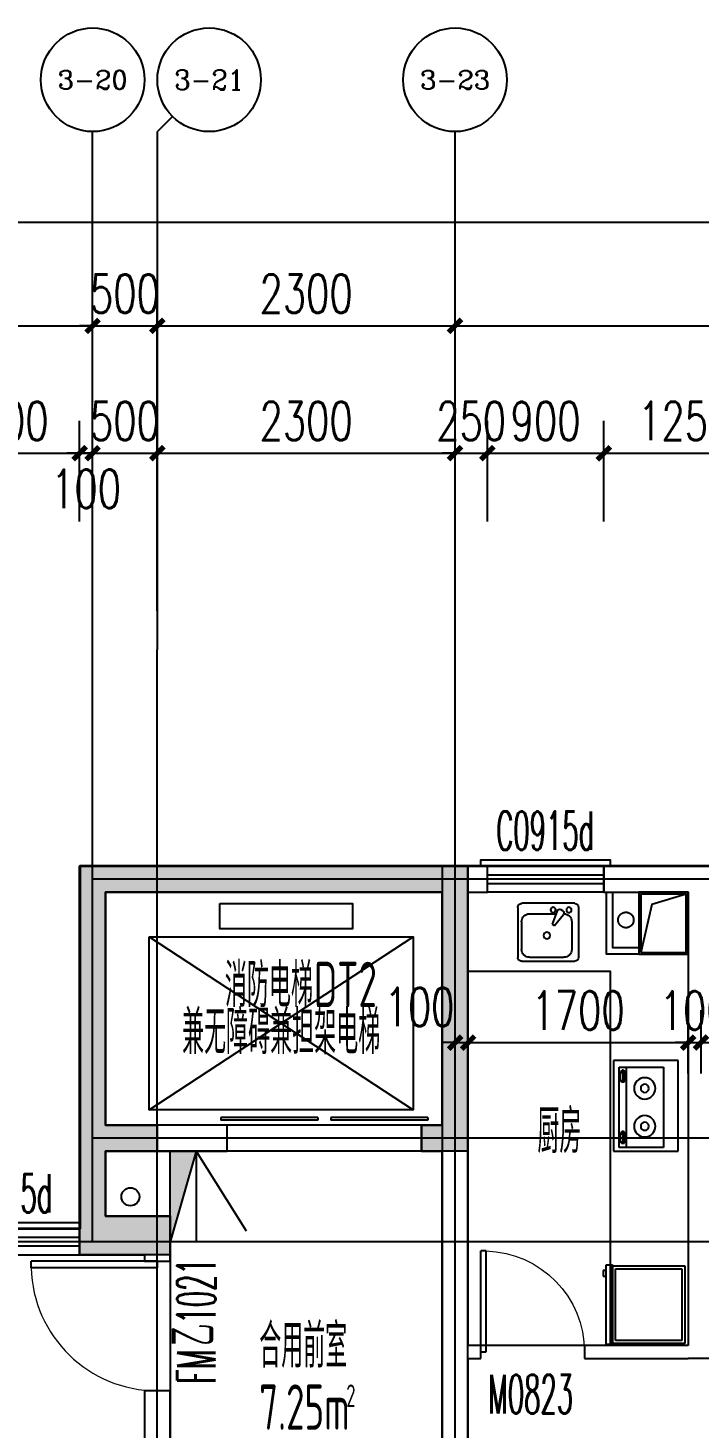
# Model space of a CAD drawing. Extents: x -59851 to 653804, y -249523 to 437614.
# Drawn here: x -8913 to -3729, y -34531 to -23723 of the extents above; entities that cross this region are included whole.
import ezdxf
from ezdxf.enums import TextEntityAlignment as Align

# ---------------------------------------------------------------- set-up
doc = ezdxf.new("R2010")
doc.units = 0
doc.header["$LTSCALE"] = 1000
doc.header["$MEASUREMENT"] = 0
doc.linetypes.add('CONTINOUS', pattern=[0])
doc.linetypes.add('PS', pattern=[3200, 1500, -200, 1500])
for name, color, linetype in [('-消防立管', 1, 'Continuous'), ('A-EVTR', 5, 'Continuous'), ('A-Lvtry（卫生间）', 5, 'Continuous'), ('A-Lvtry（厨房）', 5, 'CONTINOUS'), ('A-烟气道', 105, 'Continuous'), ('A-第三道尺寸线', 105, 'Continuous'), ('A-线脚看线', 9, 'Continuous'), ('AXIS', 3, 'Continuous'), ('AXIS_TEXT', 7, 'Continuous'), ('DOOR_FIRE', 4, 'Continuous'), ('DOOR_FIRE_TEXT', 7, 'Continuous'), ('DOTE', 16, 'Continuous'), ('PS', 6, 'PS'), ('PUB_HATCH', 8, 'Continuous'), ('PUB_TEXT', 7, 'Continuous'), ('WALL', 2, 'Continuous'), ('WINDOW', 4, 'Continuous'), ('WINDOW_TEXT', 7, 'Continuous'), ('剪力墙', 6, 'Continuous')]:
    doc.layers.add(name, color=color, linetype=linetype)
doc.layers.add('33计全面积外廓线', color=21, linetype='Continuous', lineweight=35)
doc.layers.add('A-area(算全面积)', color=21, linetype='Continuous', plot=False)
doc.styles.add('_TCH_AXIS', font='COMPLEX', dxfattribs={"bigfont": 'GBCBIG'})
doc.styles.add('_TCH_DIM_T3', font='SIMPLEX.shx', dxfattribs={"width": 0.705882, "bigfont": 'GBCBIG.shx'})
doc.styles.add('_TCH_WINDOW', font='SIMPLEX.shx', dxfattribs={"width": 0.7, "height": 3.5, "bigfont": 'GBCBIG.shx'})
doc.styles.add('COMPLEX', font='COMPLEX')
doc.styles.get("Standard").update_dxf_attribs({"font": 'gbenor.shx', "width": 0.7, "bigfont": 'gbcbig.shx'})
doc.dimstyles.new('_TCH_ARCH&&100', dxfattribs={"dimtxt": 297.5, "dimasz": 100, "dimexe": 250, "dimexo": 300, "dimgap": 100, "dimtad": 1, "dimdec": 0, "dimzin": 0, "dimdsep": 46, "dimtxsty": '_TCH_DIM_T3', "dimblk": 'ARCHTICK', "dimcen": 0.09, "dimclrt": 7, "dimazin": 2, "dimtfac": 1, "dimtdec": 0, "dimtix": 1, "dimtmove": 2, "dimatfit": 3, "dimfxl": 0, "dimtolj": 1, "dimtzin": 0, "dimarcsym": 0})

# ---------------------------------------------------------------- blocks, each defined once
blk = doc.blocks.new('zhouxianssceng0329')
at = {"layer": 'DOTE'}
for p, q in [((-8414, 151898), (-8414, 156469)), ((-7914, 148798), (-7914, 156469)), ((-5614, 148798), (-5614, 156469)), ((5501, 154698), (-8414, 154698)), ((5501, 152698), (-8414, 152698)), ((5501, 151898), (-20014, 151898))]:
    blk.add_line(p, q, dxfattribs=at)
blk = doc.blocks.new('1417jianliqiang0329')
at = {"layer": 'PUB_HATCH'}
blk.add_hatch(color=256, dxfattribs=at).paths.add_polyline_path([(-8014, 47527), (-8514, 47527), (-8514, 50527), (-5514, 50527), (-5514, 48327), (-5874, 48327), (-5874, 48527), (-5714, 48527), (-5714, 50327), (-8314, 50327), (-8314, 48527), (-7914, 48527), (-7914, 48327), (-8314, 48327), (-8314, 47827), (-7814, 47827), (-7814, 47527)])
at = {"layer": '剪力墙'}
blk.add_lwpolyline([(-8014, 47527), (-8014, 47527), (-8514, 47527), (-8514, 50527), (-5514, 50527), (-5514, 48327), (-5874, 48327), (-5874, 48527), (-5714, 48527), (-5714, 50327), (-8314, 50327), (-8314, 48527), (-7914, 48527), (-7914, 48327), (-8314, 48327), (-8314, 47827), (-7814, 47827), (-7814, 47527), (-7814, 47527)], close=True, dxfattribs=at)
blk = doc.blocks.new('zt1')
at = {"layer": 'A-Lvtry（卫生间）', "linetype": 'Continuous'}
for p, q in [((-700, 0), (0, 0)), ((-700, -500), (-700, 0)), ((0, 0), (0, -500)), ((0, -500), (-700, -500))]:
    blk.add_line(p, q, dxfattribs=at)
at = {"layer": 'A-Lvtry（卫生间）'}
for p, q in [((-673, -113), (-673, -456)), ((-51, -113), (-673, -113)), ((-51, -456), (-51, -113)), ((-673, -400), (-51, -400)), ((-641, -422), (-641, -434)), ((-566, -432), (-630, -432)), ((-630, -432), (-630, -448)), ((-566, -448), (-566, -432)), ((-549, -423), (-549, -434)), ((-168, -422), (-168, -434)), ((-157, -432), (-157, -448)), ((-93, -432), (-157, -432)), ((-93, -448), (-93, -432)), ((-76, -423), (-76, -434)), ((-673, -456), (-51, -456)), ((-630, -448), (-566, -448)), ((-157, -448), (-93, -448))]:
    blk.add_line(p, q, dxfattribs=at)
for points in [[(-549, -423, 0.259034), (-551, -420, 0.076276), (-563, -415, 0.036515), (-576, -412, 0.026615), (-595, -411, 0.026615), (-614, -412, 0.036515), (-627, -415, 0.076276), (-639, -420, 0.259034), (-641, -423, 0.078462), (-641, -424, 0.056762)], [(-549, -434, 0.259034), (-551, -430, 0.076276), (-563, -425, 0.036515), (-576, -423, 0.026615), (-595, -422, 0.026615), (-614, -423, 0.036515), (-627, -425, 0.076276), (-639, -430, 0.259034), (-641, -434, 0.259034), (-639, -437, 0.056762), (-630, -441, 0.036515)], [(-76, -423, 0.259034), (-78, -420, 0.076276), (-90, -415, 0.036515), (-103, -412, 0.026615), (-122, -411, 0.026615), (-141, -412, 0.036515), (-154, -415, 0.076276), (-166, -420, 0.259034), (-168, -423, 0.078462), (-168, -424, 0.056762)], [(-76, -434, 0.259034), (-78, -430, 0.076276), (-90, -425, 0.036515), (-103, -423, 0.026615), (-122, -422, 0.026615), (-141, -423, 0.036515), (-154, -425, 0.076276), (-166, -430, 0.259034), (-168, -434, 0.259034), (-166, -437, 0.056762), (-157, -441, 0.036515)], [(-566, -443, 0.008736), (-563, -442, 0.076276), (-551, -437, 0.259034), (-549, -434, 0.259034)], [(-93, -443, 0.008736), (-90, -442, 0.076276), (-78, -437, 0.259034), (-76, -434, 0.259034)]]:
    blk.add_lwpolyline(points, format="xyb", dxfattribs=at)
at = {"layer": 'A-Lvtry（卫生间）', "linetype": 'Continuous'}
for centre, radius in [((-508, -259), 82.5), ((-216, -259), 82.5), ((-508, -259), 31.6), ((-216, -259), 31.6)]:
    blk.add_circle(centre, radius, dxfattribs=at)
at = {"layer": 'A-Lvtry（卫生间）', "width": 0.8, "flags": 9}
for tag in ['YSIZE', 'XSIZE']:
    blk.add_attdef(tag, (-350, 0), '', height=0.5, dxfattribs=at)
blk = doc.blocks.new('t4')
at = {"layer": 'A-Lvtry（卫生间）'}
for p, q in [((3876515, 2551820), (3876515, 2552229)), ((3876545, 2552260), (3876931, 2552260)), ((3876962, 2552229), (3876962, 2551820)), ((3876545, 2552145), (3876545, 2551880)), ((3876820, 2552206), (3876606, 2552206)), ((3876790, 2552072), (3876875, 2552142)), ((3876914, 2552122), (3876906, 2552136)), ((3876800, 2552055), (3876790, 2552072)), ((3876903, 2552093), (3876800, 2552055)), ((3876881, 2551880), (3876881, 2552085)), ((3876931, 2551789), (3876545, 2551789)), ((3876606, 2551820), (3876820, 2551820))]:
    blk.add_line(p, q, dxfattribs=at)
for centre, major_axis, start_param, end_param in [((3876545, 2552229), (-21.6, 21.6), -0.785398, 0.785398), ((3876931, 2552229), (-21.6, 21.6), 3.926991, 5.497787), ((3876606, 2552145), (-43.1, 43.1), -0.785398, 0.785398), ((3876820, 2552145), (43.1, 43.1), 5.497787, 7.068583), ((3876888, 2552126), (14.4, 14.4), 6.021386, 7.757331), ((3876911, 2552185), (-14.4, 14.4), 4.712389, 10.995574), ((3876896, 2552112), (-14.4, 14.4), 2.714645, 4.45059), ((3876713, 2552013), (18, 18), 6.283185283897186, 12.56637059107677), ((3876911, 2552063), (14.4, 14.4), 6.283185283893945, 12.56637059107353), ((3876545, 2551820), (21.6, 21.6), 2.356194, 3.926991), ((3876606, 2551880), (-43.1, 43.1), 0.785398, 2.356194), ((3876820, 2551880), (-43.1, 43.1), 2.356194, 3.926991), ((3876931, 2551820), (-21.6, 21.6), 2.356194, 3.926991)]:
    blk.add_ellipse(centre, major_axis=major_axis, ratio=1, start_param=start_param, end_param=end_param, dxfattribs=at)
blk = doc.blocks.new('BX1')
at = {"layer": 'A-Lvtry（卫生间）'}
for p, q in [((-560, 8), (-608, 8)), ((-608, 8), (-608, -608)), ((-560, -608), (-560, 8)), ((0, 0), (-560, 0)), ((0, -600), (0, 0)), ((-560, 0), (-560, -600)), ((-24, -24), (-536, -24)), ((-536, -24), (-536, -576)), ((-24, -576), (-24, -24)), ((-631, -564), (-631, -520)), ((-631, -520), (-608, -520)), ((-608, -520), (-608, -564)), ((-608, -564), (-631, -564)), ((-608, -608), (-560, -608)), ((-560, -600), (0, -600)), ((-536, -576), (-24, -576))]:
    blk.add_line(p, q, dxfattribs=at)
blk = doc.blocks.new('$DorLib2D$00000001')
for p, q in [((0.45, 0.975), (0.5, 0.975)), ((0.45, 0), (0.45, 0.975)), ((0.5, 0), (0.5, 0.975)), ((0.5, 0), (0.45, 0))]:
    blk.add_line(p, q)
at = {"lineweight": 13}
blk.add_arc((0.475, 0), 0.975, 91.4693, 180, dxfattribs=at)
blk = doc.blocks.new('$TCHSYS$WIN2D')
for p, q in [((-0.5, 0.5), (0.5, 0.5)), ((-0.5, 0.5), (-0.5, -0.5)), ((0.5, 0.5), (0.5, -0.5)), ((0.5, 0.1667), (-0.5, 0.1667)), ((0.5, -0.1667), (-0.5, -0.1667)), ((-0.5, -0.5), (0.5, -0.5))]:
    blk.add_line(p, q)
blk = doc.blocks.new('_ArchTick')
at = {"color": 0, "linetype": 'ByBlock', "const_width": 0.4}
blk.add_lwpolyline([(-0.5, -0.5), (0.5, 0.5)], dxfattribs=at)
blk = doc.blocks.new('*D818')
at = {"layer": 'A-第三道尺寸线', "color": 0, "lineweight": -2, "transparency": 16777216}
for p, q in [((5766, 182312), (5766, 182800)), ((7366, 182312), (7366, 182800)), ((5766, 182550), (7366, 182550))]:
    blk.add_line(p, q, dxfattribs=at)
at = {"layer": 'Defpoints', "color": 0, "transparency": 16777216}
for p in [(7366, 182550), (5766, 182012), (7366, 182012)]:
    blk.add_point(p, dxfattribs=at)
at = {"layer": 'A-第三道尺寸线', "color": 0, "lineweight": -2, "transparency": 16777216, "xscale": 100, "yscale": 100, "zscale": 100, "rotation": 180}
blk.add_blockref('_ArchTick', (5766, 182550), dxfattribs=at)
at = {"layer": 'A-第三道尺寸线', "color": 0, "lineweight": -2, "transparency": 16777216, "xscale": 100, "yscale": 100, "zscale": 100}
blk.add_blockref('_ArchTick', (7366, 182550), dxfattribs=at)
at = {"layer": 'A-第三道尺寸线', "color": 7, "transparency": 16777216, "insert": (6566, 182798), "char_height": 297.5, "attachment_point": 5, "style": '_TCH_DIM_T3'}
blk.add_mtext('\\A1;1600', dxfattribs=at)
blk = doc.blocks.new('*D819')
at = {"layer": 'A-第三道尺寸线', "color": 0, "lineweight": -2, "transparency": 16777216}
for p, q in [((5666, 182312), (5666, 182800)), ((5766, 182312), (5766, 182800)), ((5666, 182550), (5566, 182550)), ((5666, 182550), (5766, 182550)), ((5766, 182550), (5866, 182550))]:
    blk.add_line(p, q, dxfattribs=at)
at = {"layer": 'Defpoints', "color": 0, "transparency": 16777216}
for p in [(5766, 182550), (5666, 182012), (5766, 182012)]:
    blk.add_point(p, dxfattribs=at)
at = {"layer": 'A-第三道尺寸线', "color": 0, "lineweight": -2, "transparency": 16777216, "xscale": 100, "yscale": 100, "zscale": 100}
blk.add_blockref('_ArchTick', (5666, 182550), dxfattribs=at)
at = {"layer": 'A-第三道尺寸线', "color": 0, "lineweight": -2, "transparency": 16777216, "xscale": 100, "yscale": 100, "zscale": 100, "rotation": 180}
blk.add_blockref('_ArchTick', (5766, 182550), dxfattribs=at)
at = {"layer": 'A-第三道尺寸线', "color": 7, "transparency": 16777216, "insert": (5716, 182798), "char_height": 297.5, "attachment_point": 5, "style": '_TCH_DIM_T3'}
blk.add_mtext('\\A1;100', dxfattribs=at)
blk = doc.blocks.new('*D820')
at = {"layer": 'A-第三道尺寸线', "color": 0, "lineweight": -2, "transparency": 16777216}
for p, q in [((3966, 182312), (3966, 182800)), ((5666, 182312), (5666, 182800)), ((3966, 182550), (5666, 182550))]:
    blk.add_line(p, q, dxfattribs=at)
at = {"layer": 'Defpoints', "color": 0, "transparency": 16777216}
for p in [(5666, 182550), (3966, 182012), (5666, 182012)]:
    blk.add_point(p, dxfattribs=at)
at = {"layer": 'A-第三道尺寸线', "color": 0, "lineweight": -2, "transparency": 16777216, "xscale": 100, "yscale": 100, "zscale": 100, "rotation": 180}
blk.add_blockref('_ArchTick', (3966, 182550), dxfattribs=at)
at = {"layer": 'A-第三道尺寸线', "color": 0, "lineweight": -2, "transparency": 16777216, "xscale": 100, "yscale": 100, "zscale": 100}
blk.add_blockref('_ArchTick', (5666, 182550), dxfattribs=at)
at = {"layer": 'A-第三道尺寸线', "color": 7, "transparency": 16777216, "insert": (4816, 182798), "char_height": 297.5, "attachment_point": 5, "style": '_TCH_DIM_T3'}
blk.add_mtext('\\A1;1700', dxfattribs=at)
blk = doc.blocks.new('*D821')
at = {"layer": 'A-第三道尺寸线', "color": 0, "lineweight": -2, "transparency": 16777216}
for p, q in [((3866, 182312), (3866, 182800)), ((3966, 182312), (3966, 182800)), ((3866, 182550), (3766, 182550)), ((3866, 182550), (3966, 182550)), ((3966, 182550), (4066, 182550))]:
    blk.add_line(p, q, dxfattribs=at)
at = {"layer": 'Defpoints', "color": 0, "transparency": 16777216}
for p in [(3966, 182550), (3866, 182012), (3966, 182012)]:
    blk.add_point(p, dxfattribs=at)
at = {"layer": 'A-第三道尺寸线', "color": 0, "lineweight": -2, "transparency": 16777216, "xscale": 100, "yscale": 100, "zscale": 100}
blk.add_blockref('_ArchTick', (3866, 182550), dxfattribs=at)
at = {"layer": 'A-第三道尺寸线', "color": 0, "lineweight": -2, "transparency": 16777216, "xscale": 100, "yscale": 100, "zscale": 100, "rotation": 180}
blk.add_blockref('_ArchTick', (3966, 182550), dxfattribs=at)
at = {"layer": 'A-第三道尺寸线', "color": 7, "transparency": 16777216, "insert": (3591, 182825), "char_height": 297.5, "attachment_point": 5, "style": '_TCH_DIM_T3'}
blk.add_mtext('\\A1;100', dxfattribs=at)
blk = doc.blocks.new('1417xxjian0329')
at = {"layer": 'A-线脚看线'}
for points in [[(-5414, 26492), (-5414, 26542), (-4414, 26542), (-4414, 26492)], [(-9764, 23692), (-9764, 23742), (-8514, 23742)]]:
    blk.add_lwpolyline(points, dxfattribs=at)
blk = doc.blocks.new('$DORLIB2D$00000127')
at = {"color": 0}
for points in [[(-0.5333, 0.7949), (-0.5333, 0.6904)], [(-0.0333, 0.7949), (-0.5333, 0.7949)], [(-0.0333, 0.7949), (-0.0333, 0.6904)], [(0.5333, 0.7949), (0.0333, 0.7949)], [(0.0333, 0.7949), (0.0333, 0.6904)], [(0.5333, 0.7949), (0.5333, 0.6904)], [(-0.0333, 0.6904), (-0.5333, 0.6904)], [(0.5333, 0.6904), (0.0333, 0.6904)], [(0.5, 0.5), (-0.5, 0.5)]]:
    blk.add_lwpolyline(points, dxfattribs=at)
blk = doc.blocks.new('zhenzheng1417hxt0329')
at = {"layer": 'A-area(算全面积)'}
blk.add_lwpolyline([(-8314, 26171), (-8314, 25671), (-7814, 25671), (-7814, 23571), (-7114, 23571), (-7114, 22471), (-5714, 22471), (-5714, 26171)], close=True, dxfattribs=at)
at = {"layer": 'A-EVTR'}
for points in [[(-7430, 28083), (-6405, 28083), (-6405, 27887), (-7430, 27887)], [(-7978, 27825), (-5937, 27825), (-5937, 26491), (-7978, 26491)]]:
    blk.add_lwpolyline(points, close=True, dxfattribs=at)
for points in [[(-7978, 26491), (-5937, 27825)], [(-7978, 27825), (-5937, 26491)]]:
    blk.add_lwpolyline(points, dxfattribs=at)
at = {"layer": 'WALL'}
for p, q in [((-8514, 28371), (-5514, 28371)), ((-8514, 26271), (-8514, 28371)), ((-5514, 26271), (-5514, 28371)), ((-8314, 28171), (-5714, 28171)), ((-8314, 26371), (-8314, 28171)), ((-5714, 26371), (-5714, 28171)), ((-8514, 25571), (-8514, 26271)), ((-7374, 26371), (-8314, 26371)), ((-7374, 26171), (-7374, 26371)), ((-5714, 26371), (-5874, 26371)), ((-5874, 26371), (-5874, 26171)), ((-5514, 22271), (-5514, 26271)), ((-8314, 26171), (-7374, 26171)), ((-8314, 25671), (-8314, 26171)), ((-5874, 26171), (-5714, 26171)), ((-5714, 22471), (-5714, 26171)), ((-8314, 25671), (-7814, 25671)), ((-7814, 25321), (-7814, 25671)), ((-8514, 25571), (-8514, 25371)), ((-8514, 25371), (-8414, 25371)), ((-8414, 25371), (-8014, 25371)), ((-8014, 25371), (-8014, 25321)), ((-8014, 25321), (-7814, 25321)), ((-7814, 24321), (-8014, 24321)), ((-8014, 24321), (-8014, 23471)), ((-7814, 23571), (-7814, 24321))]:
    blk.add_line(p, q, dxfattribs=at)
at = {"layer": 'DOOR_FIRE', "xscale": 1000, "yscale": 1000, "zscale": 200, "rotation": 90}
blk.add_blockref('$DorLib2D$00000001', (-7914, 24821), dxfattribs=at)
at = {"layer": 'WINDOW', "xscale": 1500, "yscale": 200, "zscale": 1500}
blk.add_blockref('$DORLIB2D$00000127', (-6624, 26271), dxfattribs=at)
at = {"layer": 'WINDOW'}
ref = blk.add_blockref('$TCHSYS$WIN2D', (-9114, 25471), dxfattribs=dict(at, xscale=-1200, yscale=200, zscale=1200, rotation=180))
ref.add_attrib('A', 'C1215d', (-9481, 25697), dxfattribs={"layer": 'WINDOW_TEXT', "height": 297.5, "style": '_TCH_WINDOW', "width": 0.494118})
at = {"layer": 'DOOR_FIRE_TEXT', "style": '_TCH_WINDOW'}
for s, height, width, p in [('1021', 297.5, 0.494118, (-7464, 24840)), ('乙', 338, 0.7, (-7464, 24668)), ('FM', 297.5, 0.494118, (-7464, 24374))]:
    blk.add_text(s, height=height, rotation=90, dxfattribs=dict(at, width=width)).set_placement(p)
at = {"layer": 'PUB_TEXT', "width": 0.7}
for s, height, p in [('消防电梯', 337.6, (-7392, 27283)), ('DT2', 350, (-6704, 27283)), ('兼无障碍兼担架电梯', 337.6, (-7723, 26920)), ('合用前室', 337.6, (-7127, 24499)), ('7.25m', 350, (-7127, 24020)), ('2', 175, (-6454, 24195))]:
    blk.add_text(s, height=height, dxfattribs=at).set_placement(p)
blk = doc.blocks.new('XHS1')
at = {"layer": '-消防立管'}
blk.add_hatch(color=253, dxfattribs=at).paths.add_polyline_path([(918395, -437307), (918595, -438007), (918595, -437307)])
for p, q in [((918395, -437307), (918595, -438007)), ((918395, -437307), (918395, -438007)), ((918395, -437307), (918595, -437307)), ((918595, -438007), (918595, -437307)), ((918395, -438007), (918595, -438007))]:
    blk.add_line(p, q, dxfattribs=at)
at = {"ltscale": 0.5}
blk.add_line((918395, -437307), (918009, -437922), dxfattribs=at)
blk = doc.blocks.new('tishouxhs0429')
at = {"layer": '-消防立管'}
for centre in [(-90379, -24222), (-99747, -27043)]:
    blk.add_circle(centre, 70, dxfattribs=at)
at = {"layer": '-消防立管', "xscale": -1}
blk.add_blockref('XHS1', (828524, 413436), dxfattribs=at)
at = {"layer": '-消防立管', "xscale": -1, "rotation": 270}
blk.add_blockref('XHS1', (338258, -945865), dxfattribs=at)
blk = doc.blocks.new('*D2318')
at = {"layer": 'A-第三道尺寸线', "color": 0, "lineweight": -2, "transparency": 16777216}
for p, q in [((-9714, -27533), (-9714, -26756)), ((-8514, -27533), (-8514, -26756)), ((-9714, -27006), (-8514, -27006))]:
    blk.add_line(p, q, dxfattribs=at)
at = {"layer": 'Defpoints', "color": 0, "transparency": 16777216}
for p in [(-8514, -27006), (-9714, -27833), (-8514, -27833)]:
    blk.add_point(p, dxfattribs=at)
at = {"layer": 'A-第三道尺寸线', "color": 0, "lineweight": -2, "transparency": 16777216, "xscale": 100, "yscale": 100, "zscale": 100, "rotation": 180}
blk.add_blockref('_ArchTick', (-9714, -27006), dxfattribs=at)
at = {"layer": 'A-第三道尺寸线', "color": 0, "lineweight": -2, "transparency": 16777216, "xscale": 100, "yscale": 100, "zscale": 100}
blk.add_blockref('_ArchTick', (-8514, -27006), dxfattribs=at)
at = {"layer": 'A-第三道尺寸线', "color": 7, "transparency": 16777216, "insert": (-9114, -26757), "char_height": 297.5, "attachment_point": 5, "style": '_TCH_DIM_T3'}
blk.add_mtext('\\A1;1200', dxfattribs=at)
blk = doc.blocks.new('*D2319')
at = {"layer": 'A-第三道尺寸线', "color": 0, "lineweight": -2, "transparency": 16777216}
for p, q in [((-8514, -27533), (-8514, -26756)), ((-8414, -27533), (-8414, -26756)), ((-8514, -27006), (-8614, -27006)), ((-8514, -27006), (-8414, -27006)), ((-8414, -27006), (-8314, -27006))]:
    blk.add_line(p, q, dxfattribs=at)
at = {"layer": 'Defpoints', "color": 0, "transparency": 16777216}
for p in [(-8414, -27006), (-8514, -27833), (-8414, -27833)]:
    blk.add_point(p, dxfattribs=at)
at = {"layer": 'A-第三道尺寸线', "color": 0, "lineweight": -2, "transparency": 16777216, "xscale": 100, "yscale": 100, "zscale": 100}
blk.add_blockref('_ArchTick', (-8514, -27006), dxfattribs=at)
at = {"layer": 'A-第三道尺寸线', "color": 0, "lineweight": -2, "transparency": 16777216, "xscale": 100, "yscale": 100, "zscale": 100, "rotation": 180}
blk.add_blockref('_ArchTick', (-8414, -27006), dxfattribs=at)
at = {"layer": 'A-第三道尺寸线', "color": 7, "transparency": 16777216, "insert": (-8464, -27281), "char_height": 297.5, "attachment_point": 5, "style": '_TCH_DIM_T3'}
blk.add_mtext('\\A1;100', dxfattribs=at)
blk = doc.blocks.new('*D2320')
at = {"layer": 'A-第三道尺寸线', "color": 0, "lineweight": -2, "transparency": 16777216}
for p, q in [((-8414, -27533), (-8414, -26756)), ((-7914, -27533), (-7914, -26756)), ((-8414, -27006), (-8514, -27006)), ((-8414, -27006), (-7914, -27006)), ((-7914, -27006), (-7814, -27006))]:
    blk.add_line(p, q, dxfattribs=at)
at = {"layer": 'Defpoints', "color": 0, "transparency": 16777216}
for p in [(-7914, -27006), (-8414, -27833), (-7914, -27833)]:
    blk.add_point(p, dxfattribs=at)
at = {"layer": 'A-第三道尺寸线', "color": 0, "lineweight": -2, "transparency": 16777216, "xscale": 100, "yscale": 100, "zscale": 100}
blk.add_blockref('_ArchTick', (-8414, -27006), dxfattribs=at)
at = {"layer": 'A-第三道尺寸线', "color": 0, "lineweight": -2, "transparency": 16777216, "xscale": 100, "yscale": 100, "zscale": 100, "rotation": 180}
blk.add_blockref('_ArchTick', (-7914, -27006), dxfattribs=at)
at = {"layer": 'A-第三道尺寸线', "color": 7, "transparency": 16777216, "insert": (-8164, -26757), "char_height": 297.5, "attachment_point": 5, "style": '_TCH_DIM_T3'}
blk.add_mtext('\\A1;500', dxfattribs=at)
blk = doc.blocks.new('*D2321')
at = {"layer": 'A-第三道尺寸线', "color": 0, "lineweight": -2, "transparency": 16777216}
for p, q in [((-7914, -27533), (-7914, -26756)), ((-5614, -27533), (-5614, -26756)), ((-7914, -27006), (-5614, -27006))]:
    blk.add_line(p, q, dxfattribs=at)
at = {"layer": 'Defpoints', "color": 0, "transparency": 16777216}
for p in [(-5614, -27006), (-7914, -27833), (-5614, -27833)]:
    blk.add_point(p, dxfattribs=at)
at = {"layer": 'A-第三道尺寸线', "color": 0, "lineweight": -2, "transparency": 16777216, "xscale": 100, "yscale": 100, "zscale": 100, "rotation": 180}
blk.add_blockref('_ArchTick', (-7914, -27006), dxfattribs=at)
at = {"layer": 'A-第三道尺寸线', "color": 0, "lineweight": -2, "transparency": 16777216, "xscale": 100, "yscale": 100, "zscale": 100}
blk.add_blockref('_ArchTick', (-5614, -27006), dxfattribs=at)
at = {"layer": 'A-第三道尺寸线', "color": 7, "transparency": 16777216, "insert": (-6764, -26757), "char_height": 297.5, "attachment_point": 5, "style": '_TCH_DIM_T3'}
blk.add_mtext('\\A1;2300', dxfattribs=at)
blk = doc.blocks.new('*D2322')
at = {"layer": 'A-第三道尺寸线', "color": 0, "lineweight": -2, "transparency": 16777216}
for p, q in [((-5614, -27533), (-5614, -26756)), ((-5364, -27533), (-5364, -26756)), ((-5614, -27006), (-5714, -27006)), ((-5614, -27006), (-5364, -27006)), ((-5364, -27006), (-5264, -27006))]:
    blk.add_line(p, q, dxfattribs=at)
at = {"layer": 'Defpoints', "color": 0, "transparency": 16777216}
for p in [(-5364, -27006), (-5614, -27833), (-5364, -27833)]:
    blk.add_point(p, dxfattribs=at)
at = {"layer": 'A-第三道尺寸线', "color": 0, "lineweight": -2, "transparency": 16777216, "xscale": 100, "yscale": 100, "zscale": 100}
blk.add_blockref('_ArchTick', (-5614, -27006), dxfattribs=at)
at = {"layer": 'A-第三道尺寸线', "color": 0, "lineweight": -2, "transparency": 16777216, "xscale": 100, "yscale": 100, "zscale": 100, "rotation": 180}
blk.add_blockref('_ArchTick', (-5364, -27006), dxfattribs=at)
at = {"layer": 'A-第三道尺寸线', "color": 7, "transparency": 16777216, "insert": (-5489, -26757), "char_height": 297.5, "attachment_point": 5, "style": '_TCH_DIM_T3'}
blk.add_mtext('\\A1;250', dxfattribs=at)
blk = doc.blocks.new('*D2323')
at = {"layer": 'A-第三道尺寸线', "color": 0, "lineweight": -2, "transparency": 16777216}
for p, q in [((-5364, -27533), (-5364, -26756)), ((-4464, -27533), (-4464, -26756)), ((-5364, -27006), (-4464, -27006))]:
    blk.add_line(p, q, dxfattribs=at)
at = {"layer": 'Defpoints', "color": 0, "transparency": 16777216}
for p in [(-4464, -27006), (-5364, -27833), (-4464, -27833)]:
    blk.add_point(p, dxfattribs=at)
at = {"layer": 'A-第三道尺寸线', "color": 0, "lineweight": -2, "transparency": 16777216, "xscale": 100, "yscale": 100, "zscale": 100, "rotation": 180}
blk.add_blockref('_ArchTick', (-5364, -27006), dxfattribs=at)
at = {"layer": 'A-第三道尺寸线', "color": 0, "lineweight": -2, "transparency": 16777216, "xscale": 100, "yscale": 100, "zscale": 100}
blk.add_blockref('_ArchTick', (-4464, -27006), dxfattribs=at)
at = {"layer": 'A-第三道尺寸线', "color": 7, "transparency": 16777216, "insert": (-4914, -26757), "char_height": 297.5, "attachment_point": 5, "style": '_TCH_DIM_T3'}
blk.add_mtext('\\A1;900', dxfattribs=at)
blk = doc.blocks.new('*D2324')
at = {"layer": 'A-第三道尺寸线', "color": 0, "lineweight": -2, "transparency": 16777216}
for p, q in [((-4464, -27533), (-4464, -26756)), ((-3214, -27533), (-3214, -26756)), ((-4464, -27006), (-3214, -27006))]:
    blk.add_line(p, q, dxfattribs=at)
at = {"layer": 'Defpoints', "color": 0, "transparency": 16777216}
for p in [(-3214, -27006), (-4464, -27833), (-3214, -27833)]:
    blk.add_point(p, dxfattribs=at)
at = {"layer": 'A-第三道尺寸线', "color": 0, "lineweight": -2, "transparency": 16777216, "xscale": 100, "yscale": 100, "zscale": 100, "rotation": 180}
blk.add_blockref('_ArchTick', (-4464, -27006), dxfattribs=at)
at = {"layer": 'A-第三道尺寸线', "color": 0, "lineweight": -2, "transparency": 16777216, "xscale": 100, "yscale": 100, "zscale": 100}
blk.add_blockref('_ArchTick', (-3214, -27006), dxfattribs=at)
at = {"layer": 'A-第三道尺寸线', "color": 7, "transparency": 16777216, "insert": (-3839, -26757), "char_height": 297.5, "attachment_point": 5, "style": '_TCH_DIM_T3'}
blk.add_mtext('\\A1;1250', dxfattribs=at)
blk = doc.blocks.new('*D3244')
at = {"layer": 'AXIS', "color": 0, "lineweight": -2, "transparency": 16777216}
for p, q in [((-12814, -28223), (-12814, -25773)), ((-8414, -28223), (-8414, -25773)), ((-12814, -26023), (-8414, -26023))]:
    blk.add_line(p, q, dxfattribs=at)
at = {"layer": 'Defpoints', "color": 0, "transparency": 16777216}
for p in [(-8414, -26023), (-12814, -28523), (-8414, -28523)]:
    blk.add_point(p, dxfattribs=at)
at = {"layer": 'AXIS', "color": 0, "lineweight": -2, "transparency": 16777216, "xscale": 100, "yscale": 100, "zscale": 100, "rotation": 180}
blk.add_blockref('_ArchTick', (-12814, -26023), dxfattribs=at)
at = {"layer": 'AXIS', "color": 0, "lineweight": -2, "transparency": 16777216, "xscale": 100, "yscale": 100, "zscale": 100}
blk.add_blockref('_ArchTick', (-8414, -26023), dxfattribs=at)
at = {"layer": 'AXIS', "color": 7, "transparency": 16777216, "insert": (-10614, -25774), "char_height": 297.5, "attachment_point": 5, "style": '_TCH_DIM_T3'}
blk.add_mtext('\\A1;4400', dxfattribs=at)
blk = doc.blocks.new('*D3245')
at = {"layer": 'AXIS', "color": 0, "lineweight": -2, "transparency": 16777216}
for p, q in [((-8414, -28223), (-8414, -25773)), ((-7914, -28223), (-7914, -25773)), ((-8414, -26023), (-8514, -26023)), ((-8414, -26023), (-7914, -26023)), ((-7914, -26023), (-7814, -26023))]:
    blk.add_line(p, q, dxfattribs=at)
at = {"layer": 'Defpoints', "color": 0, "transparency": 16777216}
for p in [(-7914, -26023), (-8414, -28523), (-7914, -28523)]:
    blk.add_point(p, dxfattribs=at)
at = {"layer": 'AXIS', "color": 0, "lineweight": -2, "transparency": 16777216, "xscale": 100, "yscale": 100, "zscale": 100}
blk.add_blockref('_ArchTick', (-8414, -26023), dxfattribs=at)
at = {"layer": 'AXIS', "color": 0, "lineweight": -2, "transparency": 16777216, "xscale": 100, "yscale": 100, "zscale": 100, "rotation": 180}
blk.add_blockref('_ArchTick', (-7914, -26023), dxfattribs=at)
at = {"layer": 'AXIS', "color": 7, "transparency": 16777216, "insert": (-8164, -25774), "char_height": 297.5, "attachment_point": 5, "style": '_TCH_DIM_T3'}
blk.add_mtext('\\A1;500', dxfattribs=at)
blk = doc.blocks.new('*D3246')
at = {"layer": 'AXIS', "color": 0, "lineweight": -2, "transparency": 16777216}
for p, q in [((-7914, -28223), (-7914, -25773)), ((-5614, -28223), (-5614, -25773)), ((-7914, -26023), (-5614, -26023))]:
    blk.add_line(p, q, dxfattribs=at)
at = {"layer": 'Defpoints', "color": 0, "transparency": 16777216}
for p in [(-5614, -26023), (-7914, -28523), (-5614, -28523)]:
    blk.add_point(p, dxfattribs=at)
at = {"layer": 'AXIS', "color": 0, "lineweight": -2, "transparency": 16777216, "xscale": 100, "yscale": 100, "zscale": 100, "rotation": 180}
blk.add_blockref('_ArchTick', (-7914, -26023), dxfattribs=at)
at = {"layer": 'AXIS', "color": 0, "lineweight": -2, "transparency": 16777216, "xscale": 100, "yscale": 100, "zscale": 100}
blk.add_blockref('_ArchTick', (-5614, -26023), dxfattribs=at)
at = {"layer": 'AXIS', "color": 7, "transparency": 16777216, "insert": (-6764, -25774), "char_height": 297.5, "attachment_point": 5, "style": '_TCH_DIM_T3'}
blk.add_mtext('\\A1;2300', dxfattribs=at)
blk = doc.blocks.new('*D3247')
at = {"layer": 'AXIS', "color": 0, "lineweight": -2, "transparency": 16777216}
for p, q in [((-5614, -28223), (-5614, -25773)), ((886, -28223), (886, -25773)), ((-5614, -26023), (886, -26023))]:
    blk.add_line(p, q, dxfattribs=at)
at = {"layer": 'Defpoints', "color": 0, "transparency": 16777216}
for p in [(886, -26023), (-5614, -28523), (886, -28523)]:
    blk.add_point(p, dxfattribs=at)
at = {"layer": 'AXIS', "color": 0, "lineweight": -2, "transparency": 16777216, "xscale": 100, "yscale": 100, "zscale": 100, "rotation": 180}
blk.add_blockref('_ArchTick', (-5614, -26023), dxfattribs=at)
at = {"layer": 'AXIS', "color": 0, "lineweight": -2, "transparency": 16777216, "xscale": 100, "yscale": 100, "zscale": 100}
blk.add_blockref('_ArchTick', (886, -26023), dxfattribs=at)
at = {"layer": 'AXIS', "color": 7, "transparency": 16777216, "insert": (-2364, -25774), "char_height": 297.5, "attachment_point": 5, "style": '_TCH_DIM_T3'}
blk.add_mtext('\\A1;6500', dxfattribs=at)
blk = doc.blocks.new('*D3250')
at = {"layer": 'AXIS', "color": 0, "lineweight": -2, "transparency": 16777216}
for p, q in [((-30614, -26456), (-30614, -24973)), ((3986, -26456), (3986, -24973)), ((-30614, -25223), (3986, -25223))]:
    blk.add_line(p, q, dxfattribs=at)
at = {"layer": 'Defpoints', "color": 0, "transparency": 16777216}
for p in [(3986, -25223), (-30614, -26756), (3986, -26756)]:
    blk.add_point(p, dxfattribs=at)
at = {"layer": 'AXIS', "color": 0, "lineweight": -2, "transparency": 16777216, "xscale": 100, "yscale": 100, "zscale": 100, "rotation": 180}
blk.add_blockref('_ArchTick', (-30614, -25223), dxfattribs=at)
at = {"layer": 'AXIS', "color": 0, "lineweight": -2, "transparency": 16777216, "xscale": 100, "yscale": 100, "zscale": 100}
blk.add_blockref('_ArchTick', (3986, -25223), dxfattribs=at)
at = {"layer": 'AXIS', "color": 7, "transparency": 16777216, "insert": (-13314, -24974), "char_height": 297.5, "attachment_point": 5, "style": '_TCH_DIM_T3'}
blk.add_mtext('\\A1;34600', dxfattribs=at)
blk = doc.blocks.new('_AXISO')
blk.add_circle((0, 0), 0.5)
at = {"layer": 'AXIS_TEXT', "style": 'COMPLEX', "width": 1.041667}
blk.add_attdef('A', text='', height=0.56, dxfattribs=at).set_placement((-0.25, -0.28), (0.25, -0.28), align=Align.FIT)
blk = doc.blocks.new('a6huxing 0323')
at = {"layer": 'A-Lvtry（厨房）'}
blk.add_lwpolyline([(3965.5, 183102.2), (5065, 183102.2), (5065, 180211.7)], dxfattribs=at)
at = {"layer": 'A-烟气道'}
for points in [[(5285.5, 183231.7), (5665.5, 183231.7), (5665.5, 183711.7), (5285.5, 183711.7)], [(5300.5, 183246.7), (5650.5, 183246.7), (5650.5, 183696.7), (5300.5, 183696.7)]]:
    blk.add_lwpolyline(points, close=True, dxfattribs=at)
blk.add_lwpolyline([(5650.5, 183696.7), (5385.3, 183615.7), (5300.5, 183246.7)], dxfattribs=at)
at = {"layer": 'PS', "ltscale": 0.5}
blk.add_circle((5185.5, 183496.7), 60, dxfattribs=at)
at = {"layer": 'WALL'}
for p, q in [((3765.5, 183911.7), (3765.5, 180211.7)), ((4115.5, 183911.7), (3765.5, 183911.7)), ((4115.5, 183711.7), (4115.5, 183911.7)), ((5665.5, 183911.7), (5015.5, 183911.7)), ((5015.5, 183911.7), (5015.5, 183711.7)), ((6265.5, 183911.7), (5665.5, 183911.7)), ((3965.5, 183711.7), (3965.5, 180211.7)), ((3965.5, 183711.7), (4115.5, 183711.7)), ((5015.5, 183711.7), (5665.5, 183711.7)), ((5665.5, 183711.7), (5665.5, 181611.7)), ((5665.5, 181611.7), (5665.5, 180211.7)), ((3765.5, 180211.7), (3765.5, 177811.7)), ((4065.5, 180211.7), (3965.5, 180211.7)), ((4065.5, 180111.7), (4065.5, 180211.7)), ((5665.5, 180211.7), (4865.5, 180211.7)), ((4865.5, 180211.7), (4865.5, 180111.7)), ((3965.5, 180111.7), (3965.5, 178011.7)), ((3965.5, 180111.7), (4065.5, 180111.7)), ((4865.5, 180111.7), (5665.5, 180111.7)), ((6365.5, 180111.7), (5665.5, 180111.7))]:
    blk.add_line(p, q, dxfattribs=at)
for points in [[(5285.5, 183231.7), (5035.5, 183231.7), (5035.5, 183711.7)], [(5285.5, 183281.7), (5085.5, 183281.7), (5085.5, 183711.7)]]:
    blk.add_lwpolyline(points, dxfattribs=at)
at = {"layer": 'WINDOW'}
blk.add_line((4865.5, 180211.7), (4065.5, 180211.7), dxfattribs=at)
at = {"layer": 'A-Lvtry（厨房）', "xscale": -1, "rotation": 270}
blk.add_blockref('t4', (-2547439.2, -3693336.6), dxfattribs=at)
at = {"layer": 'A-Lvtry（厨房）', "extrusion": (1.08889e-08, 3.92285e-11, 1), "xscale": -1.000000000000013, "rotation": 269.9999986659787}
blk.add_blockref('zt1', (5590.3, 182412.5), dxfattribs=at)
at = {"layer": 'A-Lvtry（厨房）', "extrusion": (-3.92285e-11, 1.08889e-08, 1), "xscale": -1.000000000000026, "rotation": 180}
blk.add_blockref('BX1', (5640.8, 180226.8), dxfattribs=at)
at = {"layer": 'WINDOW'}
ref = blk.add_blockref('$TCHSYS$WIN2D', (4565.5, 183811.7), dxfattribs=dict(at, xscale=900, yscale=200, zscale=900, rotation=180))
ref.add_attrib('A', 'C0915d', (4184, 184038), dxfattribs={"layer": 'WINDOW_TEXT', "height": 297.5, "style": '_TCH_WINDOW', "width": 0.494118})
ref = blk.add_blockref('$DorLib2D$00000001', (4465.5, 180161.7), dxfattribs=dict(at, xscale=-800, yscale=800, zscale=800))
ref.add_attrib('A', 'M0823', (4122.5, 179688), dxfattribs={"layer": 'WINDOW_TEXT', "height": 297.5, "style": '_TCH_WINDOW', "width": 0.494118})
at = {"layer": 'PUB_TEXT', "width": 0.7}
blk.add_text('厨房', height=337.59, dxfattribs=at).set_placement((4501.8, 181696.6))
at = {"layer": 'A-第三道尺寸线'}
dim = blk.add_linear_dim(base=(3965.5, 182549.5), p1=(3865.5, 182011.7), p2=(3965.5, 182011.7), angle=0, dimstyle='_TCH_ARCH&&100', dxfattribs=at)
dim.commit()
dim.dimension.update_dxf_attribs({"geometry": '*D821', "text_midpoint": (3590.5, 182824.5), "dimtype": 129})
for p1, p2, picture, middle in [((3965.5, 182011.7), (5665.5, 182011.7), '*D820', (4815.5, 182798.3)), ((5665.5, 182011.7), (5765.5, 182011.7), '*D819', (5715.5, 182798.3)), ((5765.5, 182011.7), (7365.5, 182011.7), '*D818', (6565.5, 182798.3))]:
    dim = blk.add_aligned_dim(p1=p1, p2=p2, distance=537.8, dimstyle='_TCH_ARCH&&100', dxfattribs=at)
    dim.commit()
    dim.dimension.update_dxf_attribs({"geometry": picture, "text_midpoint": middle})

msp = doc.modelspace()

# ---------------------------------------------------------------- linework, layer by layer
at = {"layer": '33计全面积外廓线'}
msp.add_lwpolyline([(-30613.7, -50494.3), (186.3, -50494.3), (186.3, -52094.3), (3986.3, -52094.3), (3986.3, -41694.3), (-213.7, -41694.3), (-213.7, -40794.3), (986.3, -40794.3), (986.3, -37694.3), (1586.3, -37694.3), (1586.3, -30194.3), (-8513.7, -30194.3), (-8513.7, -32994.3), (-20113.7, -32994.3)], dxfattribs=at)
at = {"layer": 'AXIS'}
for p, q in [((-7796.6, -24406), (-7913.7, -24523.1)), ((-8413.7, -28523.1), (-8413.7, -24523.1)), ((-7913.7, -28523.1), (-7913.7, -24523.1)), ((-5613.7, -28523.1), (-5613.7, -24523.1))]:
    msp.add_line(p, q, dxfattribs=at)

# ---------------------------------------------------------------- block references
for name, p in [('zhouxianssceng0329', (0, -184992.5)), ('1417jianliqiang0329', (0, -80721.5)), ('tishouxhs0429', (82257.3, -8524))]:
    msp.add_blockref(name, p)
ref = msp.add_blockref('_AXISO', (-8413.7, -24123.1), dxfattribs=dict(at, xscale=800, yscale=800, zscale=800))
ref.add_attrib('A', '3-20', dxfattribs={"layer": 'AXIS_TEXT', "height": 143.86, "style": '_TCH_AXIS'}).set_placement((-8684.3, -24195), (-8143.1, -24195), align=Align.FIT)
ref = msp.add_blockref('_AXISO', (-7513.7, -24123.1), dxfattribs=dict(at, xscale=800, yscale=800, zscale=800))
ref.add_attrib('A', '3-21', dxfattribs={"layer": 'AXIS_TEXT', "height": 152.88, "style": '_TCH_AXIS'}).set_placement((-7783.1, -24199.6), (-7244.4, -24199.6), align=Align.FIT)
ref = msp.add_blockref('_AXISO', (-5613.7, -24123.1), dxfattribs=dict(at, xscale=800, yscale=800, zscale=800))
ref.add_attrib('A', '3-23', dxfattribs={"layer": 'AXIS_TEXT', "height": 143.86, "style": '_TCH_AXIS'}).set_placement((-5884.3, -24195), (-5343.1, -24195), align=Align.FIT)

# ---------------------------------------------------------------- dimensions: what is measured, and where the dimension line sits
at = {"layer": 'A-第三道尺寸线'}
for p1, p2, picture, middle in [((-9713.7, -27833.1), (-8513.7, -27833.1), '*D2318', (-9113.7, -26757.2)), ((-8413.7, -27833.1), (-7913.7, -27833.1), '*D2320', (-8163.7, -26757.2)), ((-7913.7, -27833.1), (-5613.7, -27833.1), '*D2321', (-6763.7, -26757.2)), ((-5613.7, -27833.1), (-5363.7, -27833.1), '*D2322', (-5488.7, -26757.2)), ((-5363.7, -27833.1), (-4463.7, -27833.1), '*D2323', (-4913.7, -26757.2)), ((-4463.7, -27833.1), (-3213.7, -27833.1), '*D2324', (-3838.7, -26757.2))]:
    dim = msp.add_aligned_dim(p1=p1, p2=p2, distance=827.2, dimstyle='_TCH_ARCH&&100', dxfattribs=at)
    dim.commit()
    dim.dimension.update_dxf_attribs({"geometry": picture, "text_midpoint": middle})
dim = msp.add_linear_dim(base=(-8413.7, -27005.9), p1=(-8513.7, -27833.1), p2=(-8413.7, -27833.1), angle=0, dimstyle='_TCH_ARCH&&100', dxfattribs=at)
dim.commit()
dim.dimension.update_dxf_attribs({"geometry": '*D2319', "text_midpoint": (-8463.7, -27280.9), "dimtype": 161})
at = {"layer": 'AXIS'}
for p1, p2, distance, picture, middle in [((-30613.7, -26755.9), (3986.3, -26755.9), 1532.8, '*D3250', (-13313.7, -24974.4)), ((-12813.7, -28523.1), (-8413.7, -28523.1), 2500, '*D3244', (-10613.7, -25774.4)), ((-8413.7, -28523.1), (-7913.7, -28523.1), 2500, '*D3245', (-8163.7, -25774.4)), ((-7913.7, -28523.1), (-5613.7, -28523.1), 2500, '*D3246', (-6763.7, -25774.4)), ((-5613.7, -28523.1), (886.3, -28523.1), 2500, '*D3247', (-2363.7, -25774.4))]:
    dim = msp.add_aligned_dim(p1=p1, p2=p2, distance=distance, dimstyle='_TCH_ARCH&&100', dxfattribs=at)
    dim.commit()
    dim.dimension.update_dxf_attribs({"geometry": picture, "text_midpoint": middle})

# ---------------------------------------------------------------- next in the draw order: block references
msp.add_blockref('a6huxing 0323', (-9479.2, -214106))

# ---------------------------------------------------------------- next in the draw order: block references
for name, p in [('1417xxjian0329', (0, -56685.8)), ('zhenzheng1417hxt0329', (0, -58564.9))]:
    msp.add_blockref(name, p)

doc.saveas('drawing.dxf')
